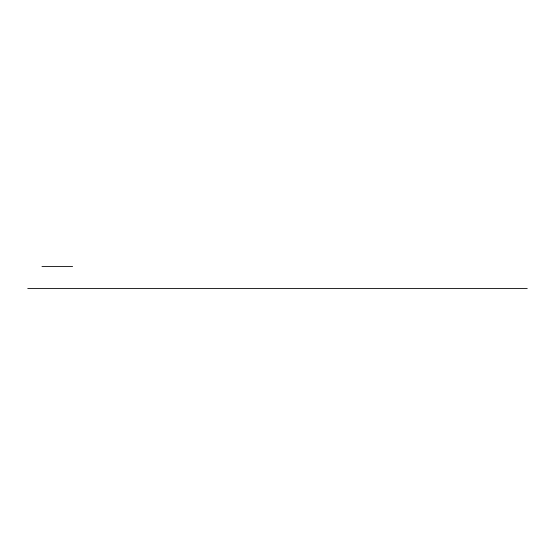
<?xml version="1.0" encoding="UTF-8"?>
<svg xmlns="http://www.w3.org/2000/svg" width="555" height="555" viewBox="0 0 555 555"><rect width="100%" height="100%" fill="white"/><g stroke="black" fill="none" stroke-linecap="round" stroke-linejoin="round"><path stroke-width="0.83" d="M41.986 266.442L72.601 266.442M27.75 288.558L527.25 288.558"/></g></svg>
